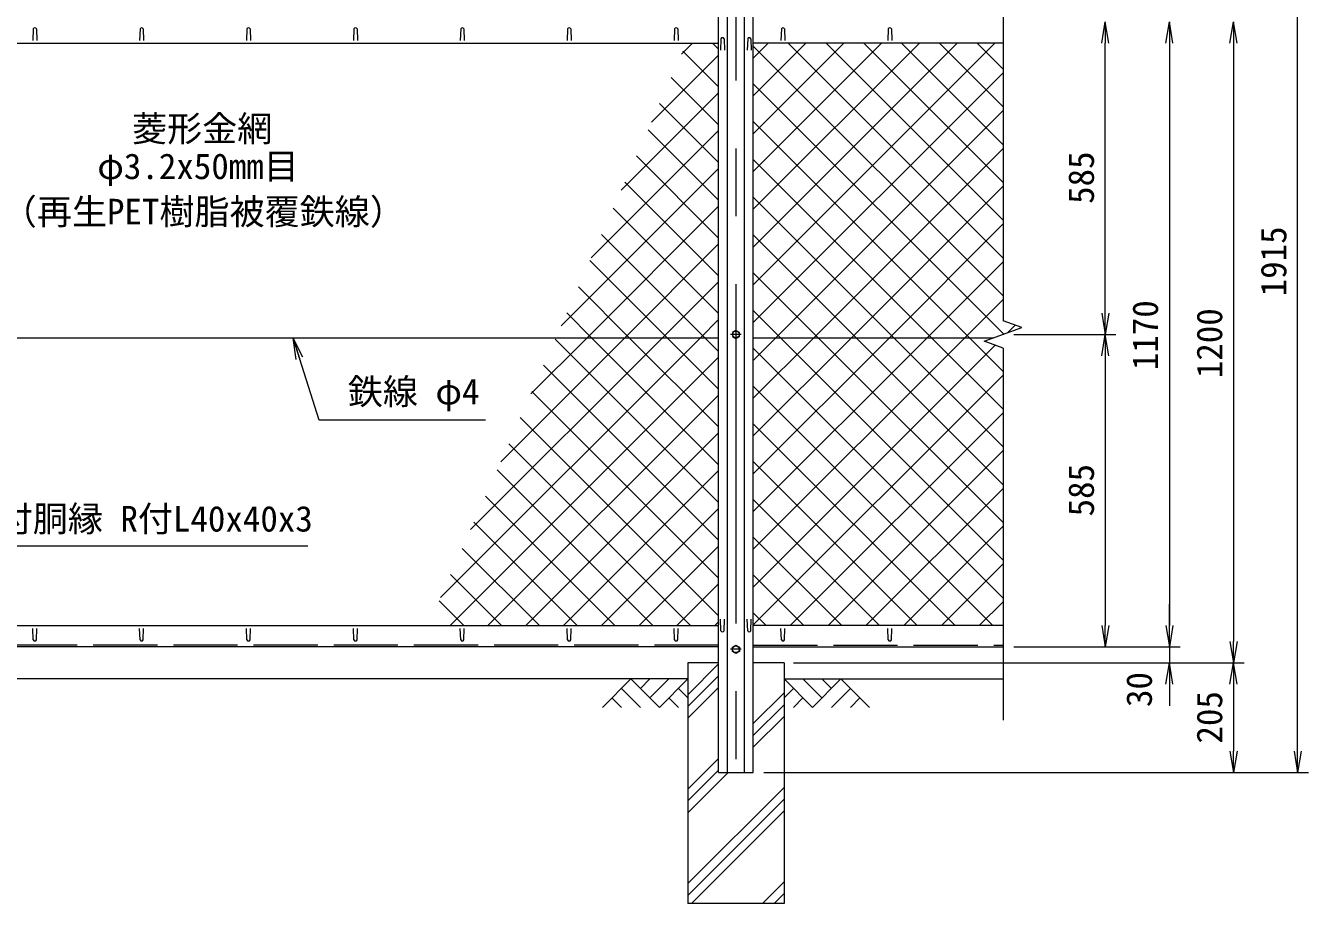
# Model space of a CAD drawing. Units: millimetres, scale not verified. Extents: x -4200 to 4200, y -2970 to 2970.
# Drawn here: x -2709 to -309, y -56 to 1587 of the extents above; entities that cross this region are included whole.
import ezdxf
from ezdxf.enums import TextEntityAlignment as Align

# ---------------------------------------------------------------- set-up
doc = ezdxf.new("R2010")
doc.units = ezdxf.units.MM
doc.header["$LTSCALE"] = 20
doc.linetypes.add('DASHED', pattern=[7.5, 6, -1.5])
doc.linetypes.add('USER1', pattern=[50.8, 31.75, -6.35, 6.35, -6.35])
for name, color, linetype, lineweight in [('0-0_D-STR1', 1, 'Continuous', 18), ('0-1_D-BMK', 2, 'USER1', 13), ('0-2_D-STR-DIM', 7, 'Continuous', 9), ('0-3_D-BGD', 7, 'Continuous', 9), ('0-4_D-STR4', 7, 'Continuous', 9), ('0-5_D-DCR-HCH', 7, 'Continuous', 9), ('0-6_D-STR3', 3, 'Continuous', 13), ('0-7_D-STR-TXT', 7, 'Continuous', 9), ('0-8_0', 7, 'Continuous', 9), ('0-A_D-STR2', 7, 'Continuous', 9)]:
    doc.layers.add(name, color=color, linetype=linetype, lineweight=lineweight)
doc.styles.add('ＭＳ ゴシック', font='')
doc.styles.get('ＭＳ ゴシック').set_extended_font_data('MS Gothic')

# ---------------------------------------------------------------- blocks, each defined once
blk = doc.blocks.new('_Open')
at = {"layer": '0-8_0'}
blk.add_line((-20, 3.33), (0, 0), dxfattribs=at)
blk.add_lwpolyline([(-20, -3.33), (0, 0), (-20, 0)], dxfattribs=at)

msp = doc.modelspace()

# ---------------------------------------------------------------- linework, layer by layer
at = {"layer": '0-0_D-STR1'}
for p, q in [((-1395.97, 188.92), (-1395.97, 2103.92)), ((-1363.97, 188.92), (-1363.97, 2103.92)), ((-1347.47, 188.92), (-1347.47, 2103.92)), ((-2694.97, 1580.79), (-2695.72, 1559.29)), ((-2688.97, 1580.79), (-2688.22, 1559.29)), ((-2494.97, 1580.79), (-2495.72, 1559.29)), ((-2488.97, 1580.79), (-2488.22, 1559.29)), ((-2294.97, 1580.79), (-2295.72, 1559.29)), ((-2288.97, 1580.79), (-2288.22, 1559.29)), ((-2094.97, 1580.79), (-2095.72, 1559.29)), ((-2088.97, 1580.79), (-2088.22, 1559.29)), ((-1894.97, 1580.79), (-1895.72, 1559.29)), ((-1888.97, 1580.79), (-1888.22, 1559.29)), ((-1694.97, 1580.79), (-1695.72, 1559.29)), ((-1688.97, 1580.79), (-1688.22, 1559.29)), ((-1494.97, 1580.79), (-1495.72, 1559.29)), ((-1488.97, 1580.79), (-1488.22, 1559.29)), ((-1407.97, 1562.3), (-1408.72, 1540.8)), ((-1401.97, 1562.3), (-1401.22, 1540.8)), ((-1357.97, 1562.3), (-1358.72, 1540.8)), ((-1351.97, 1562.3), (-1351.22, 1540.8)), ((-1294.97, 1580.79), (-1295.72, 1559.29)), ((-1288.97, 1580.79), (-1288.22, 1559.29)), ((-1094.97, 1580.79), (-1095.72, 1559.29)), ((-1088.97, 1580.79), (-1088.22, 1559.29)), ((-3354.97, 1553.92), (-1412.47, 1553.92)), ((-879.97, 1553.92), (-1347.47, 1553.92)), ((-3354.97, 463.92), (-1412.47, 463.92)), ((-2694.97, 437.05), (-2695.72, 458.55)), ((-2688.97, 437.05), (-2688.22, 458.55)), ((-2494.97, 437.05), (-2495.72, 458.55)), ((-2488.97, 437.05), (-2488.22, 458.55)), ((-2294.97, 437.05), (-2295.72, 458.55)), ((-2288.97, 437.05), (-2288.22, 458.55)), ((-2094.97, 437.05), (-2095.72, 458.55)), ((-2088.97, 437.05), (-2088.22, 458.55)), ((-1894.97, 437.05), (-1895.72, 458.55)), ((-1888.97, 437.05), (-1888.22, 458.55)), ((-1694.97, 437.05), (-1695.72, 458.55)), ((-1688.97, 437.05), (-1688.22, 458.55)), ((-1494.97, 437.05), (-1495.72, 458.55)), ((-1488.97, 437.05), (-1488.22, 458.55)), ((-1407.97, 454.25), (-1408.72, 475.75)), ((-1401.97, 454.25), (-1401.22, 475.75)), ((-1357.97, 454.25), (-1358.72, 475.75)), ((-1351.97, 454.25), (-1351.22, 475.75)), ((-879.97, 463.92), (-1347.47, 463.92)), ((-1294.97, 437.05), (-1295.72, 458.55)), ((-1288.97, 437.05), (-1288.22, 458.55)), ((-1094.97, 437.05), (-1095.72, 458.55)), ((-1088.97, 437.05), (-1088.22, 458.55)), ((-1412.47, 423.92), (-3354.97, 423.92)), ((-1347.47, 423.92), (-879.97, 423.92)), ((-1412.47, 188.92), (-1347.47, 188.92))]:
    msp.add_line(p, q, dxfattribs=at)
at = {"layer": '0-0_D-STR1', "linetype": 'DASHED'}
for p, q in [((-1412.47, 426.92), (-3354.97, 426.92)), ((-1347.47, 426.92), (-879.97, 426.92))]:
    msp.add_line(p, q, dxfattribs=at)
at = {"layer": '0-0_D-STR1'}
msp.add_lwpolyline([(-1412.47, 188.92), (-1412.47, 2103.92), (-1347.47, 2103.92)], dxfattribs=at)
for centre, start, end in [((-2691.97, 1579.54), 22.61986, 157.38014), ((-2491.97, 1579.54), 22.61986, 157.38014), ((-2291.97, 1579.54), 22.61986, 157.38014), ((-2091.97, 1579.54), 22.61986, 157.38014), ((-1891.97, 1579.54), 22.61986, 157.38014), ((-1691.97, 1579.54), 22.61986, 157.38014), ((-1491.97, 1579.54), 22.61986, 157.38014), ((-1404.97, 1561.05), 22.61986, 157.38014), ((-1354.97, 1561.05), 22.61986, 157.38014), ((-1291.97, 1579.54), 22.61986, 157.38014), ((-1091.97, 1579.54), 22.61986, 157.38014), ((-2691.97, 438.3), 202.61986, 337.38014), ((-2491.97, 438.3), 202.61986, 337.38014), ((-2291.97, 438.3), 202.61986, 337.38014), ((-2091.97, 438.3), 202.61986, 337.38014), ((-1891.97, 438.3), 202.61986, 337.38014), ((-1691.97, 438.3), 202.61986, 337.38014), ((-1491.97, 438.3), 202.61986, 337.38014), ((-1404.97, 455.5), 202.61986, 337.38014), ((-1354.97, 455.5), 202.61986, 337.38014), ((-1291.97, 438.3), 202.61986, 337.38014), ((-1091.97, 438.3), 202.61986, 337.38014)]:
    msp.add_arc(centre, 3.25, start, end, dxfattribs=at)
at = {"layer": '0-1_D-BMK'}
for p, q in [((-1379.97, 2118.92), (-1379.97, 173.92)), ((-1369.97, 1008.92), (-1389.97, 1008.92)), ((-1369.97, 419.42), (-1389.97, 419.42))]:
    msp.add_line(p, q, dxfattribs=at)
at = {"layer": '0-2_D-STR-DIM'}
for p, q in [((-879.97, 2153.37), (-879.97, 1034.57)), ((-328.93, 228.92), (-328.93, 2063.92)), ((-688.93, 1048.92), (-688.93, 1553.92)), ((-568.93, 1553.92), (-568.93, 463.92)), ((-448.93, 1553.92), (-448.93, 433.92)), ((-844.74, 1021.74), (-879.97, 1034.57)), ((-915.21, 996.09), (-844.74, 1021.74)), ((-859.97, 1008.92), (-668.93, 1008.92)), ((-859.97, 1008.92), (-668.93, 1008.92)), ((-879.97, 983.27), (-915.21, 996.09)), ((-879.97, 983.27), (-879.97, 286.61)), ((-688.93, 968.92), (-688.93, 463.92)), ((-568.93, 463.92), (-568.93, 503.92)), ((-859.97, 423.92), (-548.93, 423.92)), ((-859.97, 423.92), (-548.93, 423.92)), ((-859.97, 423.92), (-668.93, 423.92)), ((-568.93, 423.92), (-568.93, 393.92)), ((-1272.2, 393.92), (-428.93, 393.92)), ((-1269.97, 393.92), (-548.93, 393.92)), ((-1269.97, 393.92), (-428.93, 393.92)), ((-568.93, 353.92), (-568.93, 313.92)), ((-448.93, 353.92), (-448.93, 228.92)), ((-1327.47, 188.92), (-428.93, 188.92)), ((-1327.47, 188.92), (-308.93, 188.92))]:
    msp.add_line(p, q, dxfattribs=at)
at = {"layer": '0-3_D-BGD'}
for p, q in [((-1469.97, 363.92), (-3289.97, 363.92)), ((-1289.97, 363.92), (-879.97, 363.92))]:
    msp.add_line(p, q, dxfattribs=at)
at = {"layer": '0-4_D-STR4'}
for p, q in [((-1469.97, 393.92), (-1469.97, -56.08)), ((-1412.47, 393.92), (-1469.97, 393.92)), ((-1289.97, 393.92), (-1347.47, 393.92)), ((-1289.97, 393.92), (-1289.97, -56.08)), ((-1289.97, -56.08), (-1469.97, -56.08))]:
    msp.add_line(p, q, dxfattribs=at)
at = {"layer": '0-5_D-DCR-HCH'}
for p, q in [((-1469.97, 334.55), (-1412.47, 392.05)), ((-1576.4, 363.92), (-1629.61, 310.71)), ((-1576.4, 363.92), (-1523.19, 310.71)), ((-1558.66, 346.18), (-1540.92, 363.92)), ((-1540.92, 328.44), (-1505.45, 363.92)), ((-1523.19, 310.71), (-1469.97, 363.92)), ((-1469.97, 312.45), (-1412.47, 369.95)), ((-1236.76, 310.71), (-1289.97, 363.92)), ((-1219.03, 328.44), (-1254.5, 363.92)), ((-1183.55, 363.92), (-1236.76, 310.71)), ((-1201.2, 346.09), (-1219.03, 363.92)), ((-1183.55, 363.92), (-1130.34, 310.71)), ((-1594.14, 346.18), (-1558.5, 310.71)), ((-1487.71, 346.18), (-1469.97, 328.52)), ((-1469.97, 290.36), (-1412.47, 347.86)), ((-1347.47, 280.27), (-1289.97, 337.77)), ((-1272.24, 346.18), (-1289.97, 328.52)), ((-1165.81, 346.18), (-1201.45, 310.71)), ((-1611.87, 328.44), (-1594.05, 310.71)), ((-1505.45, 328.44), (-1487.63, 310.71)), ((-1347.47, 258.18), (-1289.97, 315.68)), ((-1254.5, 328.44), (-1272.32, 310.71)), ((-1148.08, 328.44), (-1165.89, 310.71)), ((-1347.47, 236.08), (-1289.97, 293.58)), ((-1469.97, 157.77), (-1412.47, 215.27)), ((-1469.97, 135.68), (-1412.47, 193.18)), ((-1469.97, 113.58), (-1394.64, 188.92)), ((-1469.97, -19), (-1289.97, 161)), ((-1469.97, -41.1), (-1289.97, 138.9)), ((-1462.86, -56.08), (-1289.97, 116.8)), ((-1330.28, -56.08), (-1289.97, -15.78)), ((-1308.18, -56.08), (-1289.97, -37.88))]:
    msp.add_line(p, q, dxfattribs=at)
at = {"layer": '0-6_D-STR3'}
for p, q in [((-1379.97, 1016.42), (-1386.47, 1012.67)), ((-1386.47, 1012.67), (-1386.47, 1005.16)), ((-1373.47, 1012.67), (-1379.97, 1016.42)), ((-1373.47, 1005.16), (-1373.47, 1012.67)), ((-1412.47, 1002.17), (-3354.97, 1002.17)), ((-1386.47, 1005.16), (-1379.97, 1001.41)), ((-1379.97, 1001.41), (-1373.47, 1005.16)), ((-898.52, 1002.17), (-1347.47, 1002.17))]:
    msp.add_line(p, q, dxfattribs=at)
msp.add_lwpolyline([(-1373.47, 415.66), (-1379.97, 411.91), (-1386.47, 415.66), (-1386.47, 423.17), (-1379.97, 426.92), (-1373.47, 423.17)], close=True, dxfattribs=at)
for centre in [(-1379.97, 1008.92), (-1379.97, 419.42)]:
    msp.add_circle(centre, 6.25, dxfattribs=at)
at = {"layer": '0-7_D-STR-TXT'}
for points in [[(-1848.52, 848.54), (-2159.85, 848.54), (-2207.94, 1000.26)], [(-2180.85, 612.79), (-2878.73, 612.79), (-2924.09, 465.83)]]:
    msp.add_lwpolyline(points, dxfattribs=at)
at = {"layer": '0-A_D-STR2'}
for p, q in [((-1481.74, 1533.18), (-1461.01, 1553.92)), ((-1412.47, 1472.12), (-1479.22, 1538.87)), ((-1412.47, 1542.83), (-1423.56, 1553.92)), ((-1347.47, 1526.03), (-1319.59, 1553.92)), ((-1347.47, 1455.32), (-1248.88, 1553.92)), ((-1347.47, 1384.61), (-1178.16, 1553.92)), ((-1347.47, 1313.9), (-1107.45, 1553.92)), ((-1347.47, 1243.19), (-1036.74, 1553.92)), ((-1347.47, 1172.48), (-966.03, 1553.92)), ((-1347.47, 1101.76), (-895.32, 1553.92)), ((-879.97, 1081.04), (-1347.47, 1548.54)), ((-879.97, 1151.75), (-1282.14, 1553.92)), ((-879.97, 1222.46), (-1211.43, 1553.92)), ((-879.97, 1293.17), (-1140.72, 1553.92)), ((-879.97, 1363.88), (-1070.01, 1553.92)), ((-879.97, 1434.6), (-999.3, 1553.92)), ((-879.97, 1505.31), (-928.59, 1553.92)), ((-1538.11, 1406.1), (-1412.47, 1531.74)), ((-1412.47, 1401.41), (-1500.95, 1489.88)), ((-1347.47, 1031.05), (-879.97, 1498.55)), ((-878.94, 1009.29), (-1347.47, 1477.83)), ((-1594.49, 1279.02), (-1412.47, 1461.03)), ((-1412.47, 1330.7), (-1522.68, 1440.9)), ((-1305.65, 1002.17), (-879.97, 1427.84)), ((-942.52, 1002.17), (-1347.47, 1407.12)), ((-1650.86, 1151.93), (-1412.47, 1390.32)), ((-1412.47, 1259.99), (-1544.4, 1391.92)), ((-1234.94, 1002.17), (-879.97, 1357.13)), ((-1412.47, 1189.28), (-1566.13, 1342.94)), ((-1013.23, 1002.17), (-1347.47, 1336.41)), ((-1707.23, 1024.85), (-1412.47, 1319.61)), ((-1412.47, 1118.57), (-1587.86, 1293.95)), ((-1164.23, 1002.17), (-879.97, 1286.42)), ((-1659.2, 1002.17), (-1412.47, 1248.9)), ((-1083.94, 1002.17), (-1347.47, 1265.7)), ((-1412.47, 1047.86), (-1609.59, 1244.97)), ((-1093.52, 1002.17), (-879.97, 1215.71)), ((-1437.5, 1002.17), (-1631.32, 1195.99)), ((-1588.49, 1002.17), (-1412.47, 1178.19)), ((-1154.65, 1002.17), (-1347.47, 1194.99)), ((-1508.21, 1002.17), (-1653.04, 1147.01)), ((-1022.81, 1002.17), (-879.97, 1145)), ((-1517.78, 1002.17), (-1412.47, 1107.48)), ((-1225.36, 1002.17), (-1347.47, 1124.28)), ((-1578.92, 1002.17), (-1674.77, 1098.02)), ((-952.1, 1002.17), (-879.97, 1074.29)), ((-1649.63, 1002.17), (-1696.5, 1049.04)), ((-1447.07, 1002.17), (-1412.47, 1036.76)), ((-1296.07, 1002.17), (-1347.47, 1053.57)), ((-871.58, 1011.97), (-857.25, 1026.3)), ((-1932.72, 516.52), (-1447.07, 1002.17)), ((-1876.35, 643.6), (-1517.78, 1002.17)), ((-1819.98, 770.68), (-1588.49, 1002.17)), ((-1763.6, 897.77), (-1659.2, 1002.17)), ((-1412.47, 694.3), (-1718.23, 1000.06)), ((-1412.47, 765.01), (-1649.63, 1002.17)), ((-1412.47, 835.72), (-1578.92, 1002.17)), ((-1412.47, 906.44), (-1508.21, 1002.17)), ((-1412.47, 977.15), (-1437.5, 1002.17)), ((-1347.47, 960.34), (-1305.65, 1002.17)), ((-1347.47, 889.63), (-1234.94, 1002.17)), ((-1347.47, 818.92), (-1164.23, 1002.17)), ((-1347.47, 748.21), (-1093.52, 1002.17)), ((-1347.47, 677.5), (-1022.81, 1002.17)), ((-1347.47, 606.79), (-952.1, 1002.17)), ((-1347.47, 536.08), (-894.87, 988.69)), ((-879.97, 586.07), (-1296.07, 1002.17)), ((-879.97, 656.78), (-1225.36, 1002.17)), ((-879.97, 727.49), (-1154.65, 1002.17)), ((-879.97, 798.2), (-1083.94, 1002.17)), ((-879.97, 868.91), (-1013.23, 1002.17)), ((-879.97, 939.62), (-942.52, 1002.17)), ((-1914.61, 463.92), (-1412.47, 966.05)), ((-879.97, 515.36), (-1347.47, 982.86)), ((-1412.47, 623.59), (-1739.96, 951.08)), ((-1347.47, 465.37), (-879.97, 932.87)), ((-899.25, 463.92), (-1347.47, 912.15)), ((-1843.9, 463.92), (-1412.47, 895.34)), ((-1412.47, 552.88), (-1761.69, 902.09)), ((-1412.47, 482.17), (-1783.41, 853.11)), ((-969.96, 463.92), (-1347.47, 841.44)), ((-1278.21, 463.92), (-879.97, 862.16)), ((-1773.19, 463.92), (-1412.47, 824.63)), ((-1464.93, 463.92), (-1805.14, 804.13)), ((-1040.67, 463.92), (-1347.47, 770.72)), ((-1207.5, 463.92), (-879.97, 791.45)), ((-1535.64, 463.92), (-1826.87, 755.15)), ((-1702.48, 463.92), (-1412.47, 753.92)), ((-1136.79, 463.92), (-879.97, 720.74)), ((-1606.35, 463.92), (-1848.6, 706.16)), ((-1111.38, 463.92), (-1347.47, 700.01)), ((-1631.77, 463.92), (-1412.47, 683.21)), ((-1677.06, 463.92), (-1870.33, 657.18)), ((-1066.08, 463.92), (-879.97, 650.03)), ((-1182.09, 463.92), (-1347.47, 629.3)), ((-1747.77, 463.92), (-1892.05, 608.2)), ((-1561.06, 463.92), (-1412.47, 612.5)), ((-995.37, 463.92), (-879.97, 579.31)), ((-1818.48, 463.92), (-1913.78, 559.22)), ((-1252.8, 463.92), (-1347.47, 558.59)), ((-1490.35, 463.92), (-1412.47, 541.79)), ((-1889.19, 463.92), (-1935.51, 510.23)), ((-924.66, 463.92), (-879.97, 508.6)), ((-1323.51, 463.92), (-1347.47, 487.88)), ((-1419.64, 463.92), (-1412.47, 471.08))]:
    msp.add_line(p, q, dxfattribs=at)

# ---------------------------------------------------------------- block references
at = {"layer": '0-2_D-STR-DIM', "xscale": 2, "yscale": 2}
for p, rotation in [((-688.93, 1593.92), 90), ((-568.93, 1593.92), 90), ((-448.93, 1593.92), 90), ((-688.93, 1008.92), 270), ((-688.93, 1008.92), 90), ((-688.93, 423.92), 270), ((-568.93, 423.92), 270), ((-568.93, 423.92), 270), ((-448.93, 393.92), 270), ((-568.93, 393.92), 90), ((-448.93, 393.92), 90), ((-448.93, 188.92), 270), ((-328.93, 188.92), 270)]:
    msp.add_blockref('_Open', p, dxfattribs=dict(at, rotation=rotation))
at = {"layer": '0-7_D-STR-TXT', "xscale": 2, "yscale": 2, "rotation": 107.58773}
msp.add_blockref('_Open', (-2208.54, 1002.17), dxfattribs=at)

# ---------------------------------------------------------------- texts
at = {"layer": '0-2_D-STR-DIM', "style": 'ＭＳ ゴシック'}
for s, p in [('585', (-695.68, 1253.19)), ('1915', (-335.68, 1080.17)), ('1170', (-575.68, 942.02)), ('1200', (-455.68, 927.02)), ('585', (-695.68, 668.19)), ('30', (-587.19, 311.5)), ('205', (-455.68, 243.07))]:
    msp.add_text(s, height=48.09, rotation=90, dxfattribs=at).set_placement(p, align=Align.BOTTOM_LEFT)
at = {"layer": '0-7_D-STR-TXT', "style": 'ＭＳ ゴシック'}
for s, p in [('菱形金網', (-2509.92, 1355.63)), ('φ3.2x50mm目', (-2574.9, 1285.19)), ('（再生PET樹脂被覆鉄線）', (-2753.58, 1200.21)), ('鉄線 φ4', (-2106.13, 863.41)), ('爪付胴縁 R付L40x40x3', (-2826.79, 625.37))]:
    msp.add_text(s, height=48.09, dxfattribs=at).set_placement(p, align=Align.BOTTOM_LEFT)

doc.saveas('drawing.dxf')
